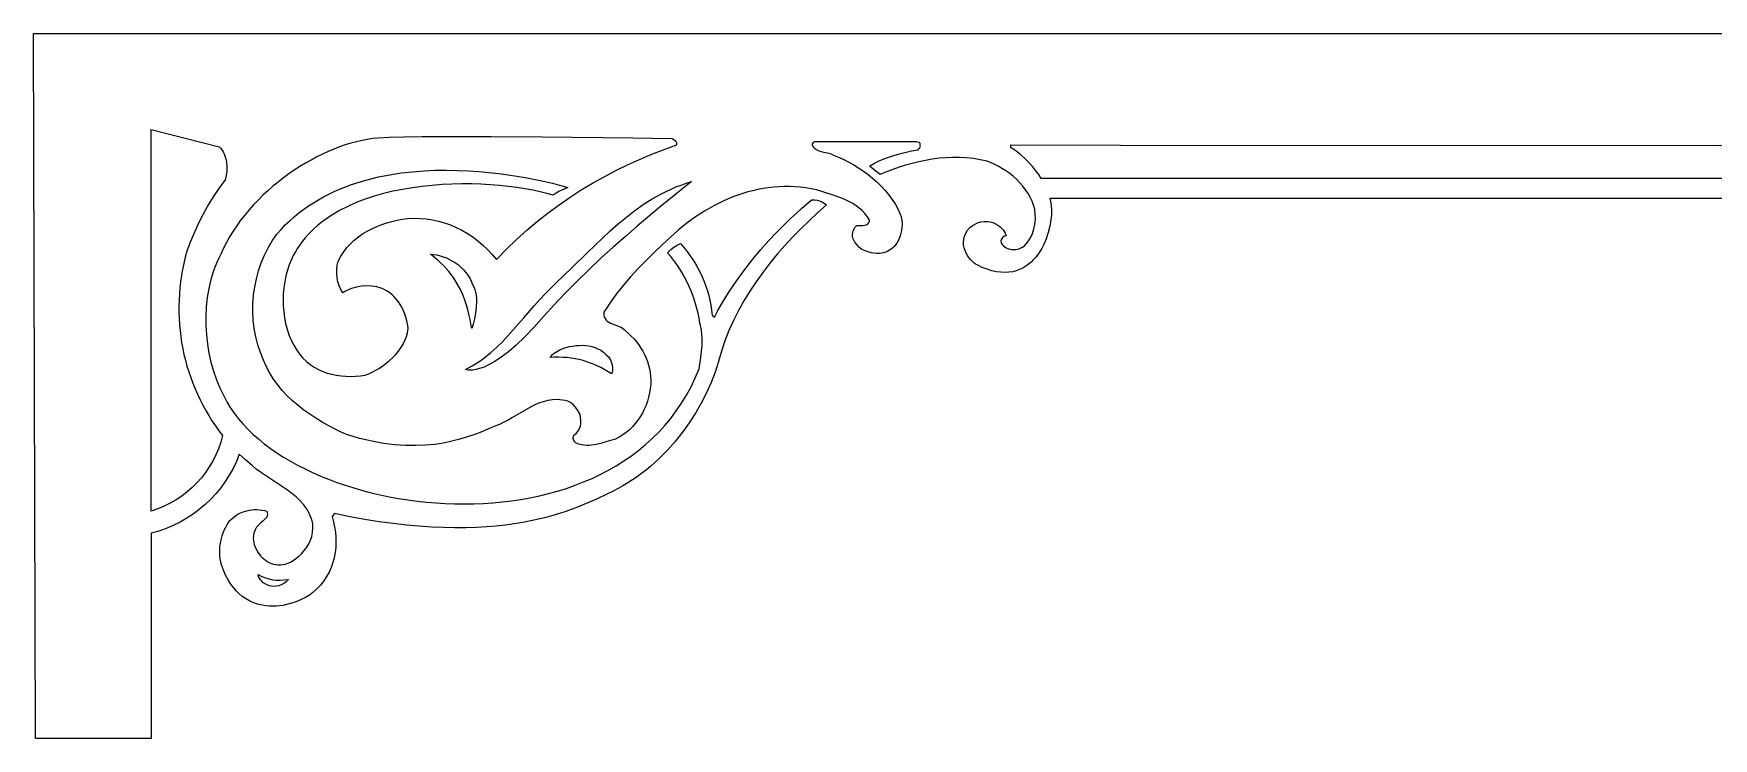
# Model space of a CAD drawing. Header units: millimetres. Extents: x -586 to -272, y 2105 to 2171.
# Drawn here: x -586.2 to -429, y 2104.7 to 2170.6 of the extents above; entities that cross this region are included whole.
import ezdxf

# ---------------------------------------------------------------- set-up
doc = ezdxf.new("R2010")
doc.units = ezdxf.units.MM
doc.header["$MEASUREMENT"] = 0

msp = doc.modelspace()

# ---------------------------------------------------------------- linework, layer by layer
for points in [[(-575.152527, 2123.859863), (-575.150696, 2104.650391), (-585.989929, 2104.65332), (-586.169006, 2170.640625), (-428.951904, 2170.640625), (-271.734528, 2170.640625)], [(-568.479309, 2133.007324), (-568.652893, 2132.383789), (-568.865356, 2131.777344), (-569.115295, 2131.189941), (-569.401306, 2130.622559), (-569.722107, 2130.077637), (-570.076233, 2129.555664), (-570.462402, 2129.058105), (-570.879211, 2128.586914), (-571.325256, 2128.143555), (-571.799255, 2127.729004), (-572.299744, 2127.345215), (-572.825378, 2126.993164), (-573.374817, 2126.674805), (-573.946716, 2126.391113), (-574.539612, 2126.144043), (-575.152222, 2125.934082), (-575.154541, 2161.650391), (-568.790894, 2160.049316), (-568.65332, 2159.896973), (-568.531982, 2159.733887), (-568.426392, 2159.561523), (-568.335938, 2159.381348), (-568.260132, 2159.193359), (-568.198364, 2158.999512), (-568.114807, 2158.597656), (-568.080811, 2158.183105), (-568.091919, 2157.764648), (-568.143799, 2157.350586), (-568.231934, 2156.94873), (-568.820435, 2156.149902), (-569.360596, 2155.350098), (-569.856812, 2154.543945), (-570.313232, 2153.727539), (-570.734009, 2152.896484), (-571.123474, 2152.044922), (-571.48584, 2151.168945), (-571.825317, 2150.26416), (-571.978271, 2149.697266), (-572.113525, 2149.128418), (-572.231262, 2148.558105), (-572.331543, 2147.98584), (-572.41449, 2147.413086), (-572.480164, 2146.839844), (-572.528748, 2146.266602), (-572.560242, 2145.693359), (-572.57489, 2145.120605), (-572.572693, 2144.548828), (-572.553711, 2143.978516), (-572.518188, 2143.410156), (-572.466125, 2142.84375), (-572.397705, 2142.279785), (-572.312927, 2141.719238), (-572.211975, 2141.161621), (-572.09491, 2140.607422), (-571.961914, 2140.057617), (-571.812988, 2139.512695), (-571.648315, 2138.972168), (-571.467957, 2138.437012), (-571.271973, 2137.907227), (-571.060608, 2137.383789), (-570.833801, 2136.866699), (-570.591797, 2136.356445), (-570.334595, 2135.853516), (-570.062378, 2135.35791), (-569.775208, 2134.870117), (-569.473206, 2134.391113), (-569.156433, 2133.92041), (-568.825012, 2133.458984), (-568.479126, 2133.007324)], [(-412.262939, 2155.192383), (-428.951904, 2155.191406), (-445.640625, 2155.192383), (-491.066925, 2155.196777), (-490.971619, 2154.780273), (-490.920898, 2154.462891), (-490.897125, 2154.19043), (-490.899353, 2153.719238), (-490.948608, 2153.189453), (-491.047241, 2152.618164), (-491.197449, 2152.021973), (-491.401611, 2151.416992), (-491.524628, 2151.116699), (-491.661987, 2150.820313), (-491.813965, 2150.530273), (-491.980896, 2150.248535), (-492.163025, 2149.977051), (-492.360626, 2149.718262), (-492.574005, 2149.474121), (-492.803467, 2149.246582), (-493.049286, 2149.037598), (-493.311737, 2148.849609), (-493.591125, 2148.68457), (-493.887726, 2148.544434), (-494.201843, 2148.431152), (-494.533752, 2148.347168), (-494.883728, 2148.294434), (-495.252075, 2148.274902), (-495.639069, 2148.291016), (-496.044983, 2148.344727), (-496.470154, 2148.4375), (-496.914856, 2148.572266), (-497.379333, 2148.750977), (-497.863922, 2148.975098), (-498.010712, 2149.063965), (-498.165436, 2149.180176), (-498.323364, 2149.320801), (-498.479828, 2149.483887), (-498.630066, 2149.668457), (-498.769348, 2149.87207), (-498.893005, 2150.092285), (-498.996277, 2150.327637), (-499.074463, 2150.576172), (-499.122803, 2150.835938), (-499.136658, 2151.10498), (-499.111237, 2151.380859), (-499.04187, 2151.662598), (-498.923798, 2151.947266), (-498.752319, 2152.233398), (-498.522705, 2152.519043), (-498.167999, 2152.746582), (-497.827911, 2152.908203), (-497.503418, 2153.009766), (-497.195404, 2153.058105), (-496.904846, 2153.058594), (-496.63269, 2153.018066), (-496.379883, 2152.942383), (-496.147308, 2152.838379), (-495.935974, 2152.711426), (-495.746765, 2152.567871), (-495.580627, 2152.414551), (-495.438538, 2152.257324), (-495.321381, 2152.102539), (-495.230164, 2151.956055), (-495.165741, 2151.824707), (-495.12912, 2151.713867), (-495.216095, 2151.703125), (-495.297211, 2151.67334), (-495.44101, 2151.570801), (-495.558594, 2151.433594), (-495.648132, 2151.291016), (-495.651489, 2151.192871), (-495.625549, 2151.088867), (-495.572449, 2150.982422), (-495.494385, 2150.876465), (-495.393616, 2150.773926), (-495.272278, 2150.678223), (-495.132568, 2150.592773), (-494.976746, 2150.52002), (-494.806946, 2150.463867), (-494.625366, 2150.426758), (-494.434265, 2150.412109), (-494.235809, 2150.42334), (-494.032166, 2150.463379), (-493.825592, 2150.535156), (-493.618225, 2150.642578), (-493.412323, 2150.787598), (-493.121979, 2151.14209), (-492.880066, 2151.523926), (-492.687103, 2151.929199), (-492.543579, 2152.354492), (-492.450012, 2152.796387), (-492.40686, 2153.252441), (-492.414673, 2153.717773), (-492.473938, 2154.19043), (-492.581482, 2154.578613), (-492.722687, 2154.95752), (-492.895233, 2155.325684), (-493.096771, 2155.682129), (-493.324951, 2156.026367), (-493.577454, 2156.356445), (-493.851929, 2156.671875), (-494.146057, 2156.97168), (-494.457458, 2157.254883), (-494.783844, 2157.52002), (-495.122864, 2157.766602), (-495.472168, 2157.993164), (-495.829468, 2158.19873), (-496.192322, 2158.382813), (-496.558502, 2158.543457), (-496.925629, 2158.680664), (-497.566956, 2158.82666), (-498.210205, 2158.935059), (-498.854492, 2159.006836), (-499.498962, 2159.043457), (-500.142761, 2159.047852), (-500.784943, 2159.020996), (-501.424683, 2158.965332), (-502.061066, 2158.881836), (-502.693237, 2158.773438), (-503.320343, 2158.641113), (-503.941467, 2158.486816), (-504.555725, 2158.3125), (-505.162292, 2158.120117), (-505.760223, 2157.911133), (-506.348694, 2157.687988), (-506.926819, 2157.452148), (-507.92511, 2158.237305), (-507.470215, 2158.499512), (-506.964661, 2158.742676), (-506.417877, 2158.96582), (-505.839233, 2159.168457), (-505.238098, 2159.350586), (-504.623871, 2159.51123), (-504.005859, 2159.650391), (-503.393524, 2159.76709), (-503.309082, 2159.859863), (-503.22641, 2159.959473), (-503.177399, 2160.07373), (-503.175476, 2160.13916), (-503.193909, 2160.210938), (-503.18103, 2160.254395), (-503.178162, 2160.299316), (-503.189484, 2160.350098), (-503.223816, 2160.401855), (-503.290039, 2160.446777), (-503.396912, 2160.479004), (-503.553314, 2160.492188), (-513.09552, 2160.492188), (-513.200317, 2160.433594), (-513.263916, 2160.364258), (-513.291992, 2160.288574), (-513.2901, 2160.208008), (-513.263916, 2160.126953), (-513.218994, 2160.047852), (-513.09552, 2159.908691), (-512.89801, 2159.772949), (-512.682983, 2159.675293), (-512.4552, 2159.604492), (-512.219727, 2159.548828), (-511.745178, 2159.441406), (-511.515991, 2159.367188), (-511.298706, 2159.26416), (-510.823334, 2159.064941), (-510.349152, 2158.845703), (-509.878326, 2158.605469), (-509.413086, 2158.345703), (-508.955505, 2158.065918), (-508.507813, 2157.766602), (-508.072174, 2157.447754), (-507.650726, 2157.109863), (-507.245667, 2156.75293), (-506.859131, 2156.37793), (-506.493286, 2155.983887), (-506.15033, 2155.572266), (-505.832367, 2155.14209), (-505.541626, 2154.694824), (-505.280273, 2154.229492), (-505.050415, 2153.747559), (-504.956665, 2153.476074), (-504.899139, 2153.163574), (-504.879181, 2152.820801), (-504.898132, 2152.458496), (-504.957336, 2152.086914), (-505.058075, 2151.716797), (-505.201721, 2151.358398), (-505.389587, 2151.022949), (-505.500488, 2150.867188), (-505.622986, 2150.720703), (-505.757172, 2150.585449), (-505.903259, 2150.462402), (-506.061401, 2150.353027), (-506.23175, 2150.258301), (-506.414459, 2150.180176), (-506.609741, 2150.119629), (-506.817749, 2150.077637), (-507.038605, 2150.056152), (-507.272522, 2150.056152), (-507.519653, 2150.078613), (-507.780151, 2150.125488), (-508.054199, 2150.198242), (-508.34198, 2150.297363), (-508.643616, 2150.424805), (-508.91861, 2150.657227), (-509.134399, 2150.881836), (-509.296722, 2151.097656), (-509.411255, 2151.304199), (-509.483765, 2151.5), (-509.519958, 2151.684082), (-509.525513, 2151.855957), (-509.506226, 2152.013672), (-509.467773, 2152.156738), (-509.415894, 2152.28418), (-509.294708, 2152.487305), (-509.188416, 2152.615234), (-509.142822, 2152.659668), (-508.77298, 2152.662598), (-508.582153, 2152.668945), (-508.399261, 2152.692871), (-508.233215, 2152.744141), (-508.092896, 2152.833008), (-508.035187, 2152.894531), (-507.987244, 2152.969238), (-507.950195, 2153.058594), (-507.92511, 2153.164063), (-508.132263, 2153.494629), (-508.363068, 2153.793945), (-508.615356, 2154.063477), (-508.887085, 2154.306641), (-509.176086, 2154.525391), (-509.480347, 2154.722168), (-509.797668, 2154.899414), (-510.125977, 2155.059082), (-510.463196, 2155.204102), (-510.80719, 2155.336426), (-511.507111, 2155.573242), (-512.895752, 2156.002441), (-513.407471, 2156.10498), (-513.916931, 2156.186523), (-514.42395, 2156.247559), (-514.928345, 2156.288086), (-515.429993, 2156.309082), (-515.928711, 2156.310547), (-516.424377, 2156.29248), (-516.916748, 2156.256348), (-517.405701, 2156.20166), (-517.891052, 2156.129395), (-518.372681, 2156.039551), (-518.850342, 2155.932617), (-519.323975, 2155.809082), (-519.793335, 2155.669434), (-520.258301, 2155.51416), (-520.718689, 2155.343262), (-521.174316, 2155.157227), (-521.625061, 2154.957031), (-522.511169, 2154.51416), (-523.375732, 2154.017578), (-524.217407, 2153.471191), (-525.03479, 2152.877441), (-525.826721, 2152.240234), (-526.591797, 2151.562988), (-527.328735, 2150.848145), (-528.080444, 2150.139648), (-528.831909, 2149.404785), (-529.573547, 2148.645508), (-530.295715, 2147.863281), (-530.988892, 2147.060547), (-531.643433, 2146.238281), (-532.249756, 2145.399902), (-532.53186, 2144.974609), (-532.79834, 2144.545898), (-532.791931, 2144.312988), (-532.752686, 2144.116699), (-532.684143, 2143.952637), (-532.590027, 2143.816895), (-532.473877, 2143.705078), (-532.339417, 2143.612305), (-532.190186, 2143.535156), (-532.029846, 2143.46875), (-531.690369, 2143.351563), (-531.349915, 2143.226074), (-531.188354, 2143.149902), (-531.037537, 2143.058594), (-530.90094, 2142.948242), (-530.782227, 2142.813965), (-530.495178, 2142.570801), (-530.225708, 2142.316895), (-529.973938, 2142.052734), (-529.740112, 2141.778809), (-529.524353, 2141.494629), (-529.326965, 2141.201172), (-529.148132, 2140.898438), (-528.988037, 2140.586426), (-528.846924, 2140.266113), (-528.724915, 2139.937012), (-528.622314, 2139.600098), (-528.539246, 2139.254883), (-528.475952, 2138.902344), (-528.432617, 2138.541992), (-528.409485, 2138.174805), (-528.406738, 2137.800781), (-528.448853, 2137.397949), (-528.514893, 2136.999023), (-528.604431, 2136.604492), (-528.717041, 2136.217285), (-528.852295, 2135.837891), (-529.009827, 2135.468262), (-529.189209, 2135.110352), (-529.390076, 2134.765625), (-529.612, 2134.435059), (-529.854553, 2134.121094), (-530.11731, 2133.824707), (-530.399902, 2133.547852), (-530.701965, 2133.291992), (-531.02301, 2133.058594), (-531.362671, 2132.849121), (-531.72052, 2132.666016), (-532.174744, 2132.541016), (-532.625427, 2132.402832), (-533.074707, 2132.270508), (-533.524658, 2132.160645), (-533.977417, 2132.091309), (-534.205444, 2132.077637), (-534.435059, 2132.080078), (-534.666382, 2132.102051), (-534.899719, 2132.145508), (-535.135376, 2132.211914), (-535.373535, 2132.303711), (-535.464111, 2132.370605), (-535.539917, 2132.448242), (-535.599304, 2132.535156), (-535.640625, 2132.628418), (-535.662354, 2132.727051), (-535.66272, 2132.827637), (-535.640198, 2132.929199), (-535.59314, 2133.028809), (-535.362, 2133.22998), (-535.188354, 2133.441406), (-535.066162, 2133.664551), (-534.989319, 2133.899414), (-534.951782, 2134.147949), (-534.94751, 2134.410156), (-534.970337, 2134.687988), (-535.014221, 2134.981934), (-535.220581, 2135.352539), (-535.343872, 2135.535645), (-535.481018, 2135.709473), (-535.63208, 2135.869629), (-535.797485, 2136.009766), (-535.977356, 2136.125488), (-536.171997, 2136.210449), (-536.420532, 2136.274902), (-536.664551, 2136.321777), (-536.904297, 2136.352539), (-537.140076, 2136.367676), (-537.600403, 2136.353516), (-538.047241, 2136.287109), (-538.482422, 2136.174805), (-538.907715, 2136.024414), (-539.324707, 2135.841309), (-539.735352, 2135.633789), (-540.544312, 2135.17041), (-541.348572, 2134.689453), (-541.753357, 2134.459473), (-542.162231, 2134.246094), (-542.576904, 2134.055176), (-542.999207, 2133.894531), (-543.592651, 2133.627441), (-544.213745, 2133.365234), (-544.864441, 2133.112793), (-545.54657, 2132.875977), (-546.262024, 2132.65918), (-547.012756, 2132.468262), (-547.800598, 2132.307617), (-548.627441, 2132.183105), (-549.495239, 2132.099121), (-550.405762, 2132.061523), (-551.360962, 2132.075195), (-552.362793, 2132.144531), (-553.412964, 2132.275879), (-554.51355, 2132.473633), (-555.083313, 2132.599121), (-555.666321, 2132.743164), (-556.262878, 2132.90625), (-556.87323, 2133.089355), (-557.440369, 2133.350098), (-558.015991, 2133.633301), (-558.595886, 2133.939453), (-559.175964, 2134.268555), (-559.752075, 2134.620605), (-560.320007, 2134.996094), (-560.875732, 2135.39502), (-561.414917, 2135.817383), (-561.933594, 2136.263672), (-562.42749, 2136.73291), (-562.892456, 2137.226563), (-563.324463, 2137.744141), (-563.719177, 2138.285645), (-564.072632, 2138.851074), (-564.380554, 2139.440918), (-564.638794, 2140.055664), (-564.94104, 2140.772949), (-565.189209, 2141.509766), (-565.384033, 2142.263184), (-565.526367, 2143.029297), (-565.616821, 2143.804199), (-565.65625, 2144.584961), (-565.645264, 2145.366699), (-565.584656, 2146.146484), (-565.475159, 2146.920898), (-565.317505, 2147.685547), (-565.112366, 2148.4375), (-564.860596, 2149.172852), (-564.562866, 2149.887695), (-564.219849, 2150.579102), (-563.832397, 2151.242188), (-563.401123, 2151.874512), (-563.013367, 2152.308105), (-562.613098, 2152.72168), (-562.200928, 2153.115234), (-561.777405, 2153.490234), (-561.343018, 2153.846191), (-560.898376, 2154.184082), (-560.44397, 2154.503418), (-559.980347, 2154.805664), (-559.508118, 2155.09082), (-559.027771, 2155.359375), (-558.539856, 2155.611328), (-558.044922, 2155.847656), (-557.543579, 2156.068359), (-557.036255, 2156.273926), (-556.52356, 2156.464844), (-556.005981, 2156.641602), (-554.958618, 2156.953613), (-553.898499, 2157.213379), (-552.829895, 2157.423828), (-551.757263, 2157.588379), (-550.684937, 2157.710449), (-549.61731, 2157.792969), (-548.558655, 2157.839355), (-547.513428, 2157.853027), (-546.485962, 2157.836914), (-545.480591, 2157.793945), (-544.50177, 2157.728027), (-543.553711, 2157.64209), (-542.64093, 2157.539551), (-541.7677, 2157.422852), (-540.938416, 2157.296387), (-540.15741, 2157.162598), (-538.757813, 2156.886719), (-537.60376, 2156.621094), (-536.730225, 2156.391602), (-536.171997, 2156.224121), (-536.674194, 2156.001465), (-537.001526, 2155.842285), (-537.253479, 2155.692871), (-537.529541, 2155.499023), (-538.126953, 2155.671387), (-538.771484, 2155.831543), (-539.459473, 2155.979492), (-540.187256, 2156.113281), (-540.951294, 2156.231934), (-541.747986, 2156.334473), (-542.573608, 2156.419434), (-543.424622, 2156.48584), (-544.297363, 2156.532227), (-545.188171, 2156.558105), (-546.093567, 2156.561523), (-547.009766, 2156.541992), (-547.933289, 2156.498047), (-548.860413, 2156.428711), (-549.787598, 2156.33252), (-550.711121, 2156.208008), (-551.627441, 2156.054688), (-552.532898, 2155.871582), (-553.42395, 2155.656738), (-554.296875, 2155.40918), (-555.148071, 2155.12793), (-555.973999, 2154.812012), (-556.770935, 2154.459961), (-557.535339, 2154.070801), (-558.26355, 2153.643555), (-558.951904, 2153.17627), (-559.280029, 2152.927734), (-559.596863, 2152.668457), (-559.901917, 2152.398926), (-560.194824, 2152.119141), (-560.474976, 2151.828125), (-560.742004, 2151.526367), (-560.995544, 2151.213379), (-561.234985, 2150.889648), (-561.459961, 2150.554199), (-561.670044, 2150.20752), (-561.864685, 2149.849121), (-562.043518, 2149.479004), (-562.242554, 2148.988281), (-562.412659, 2148.476563), (-562.553467, 2147.947754), (-562.664612, 2147.404297), (-562.745667, 2146.850586), (-562.796265, 2146.289063), (-562.81604, 2145.724121), (-562.804626, 2145.157715), (-562.761658, 2144.594238), (-562.686707, 2144.036621), (-562.579407, 2143.488281), (-562.439392, 2142.952148), (-562.266235, 2142.432617), (-562.059692, 2141.932129), (-561.819214, 2141.454102), (-561.544495, 2141.001953), (-561.264832, 2140.609863), (-560.958862, 2140.254883), (-560.628662, 2139.937012), (-560.27655, 2139.654785), (-559.904663, 2139.406738), (-559.515198, 2139.192383), (-559.110352, 2139.010254), (-558.692322, 2138.860352), (-558.263306, 2138.740234), (-557.8255, 2138.649414), (-557.381042, 2138.587402), (-556.93219, 2138.552734), (-556.481079, 2138.544434), (-556.029968, 2138.561035), (-555.580994, 2138.602051), (-555.136414, 2138.666504), (-554.807373, 2138.79541), (-554.473633, 2138.948242), (-554.138428, 2139.124023), (-553.804993, 2139.320801), (-553.476563, 2139.538574), (-553.156372, 2139.775391), (-552.847778, 2140.031738), (-552.553894, 2140.305176), (-552.278015, 2140.595703), (-552.023438, 2140.901855), (-551.793335, 2141.222656), (-551.590942, 2141.557617), (-551.419617, 2141.905273), (-551.282532, 2142.264648), (-551.182922, 2142.635254), (-551.124023, 2143.015625), (-551.158203, 2143.307617), (-551.208374, 2143.599609), (-551.274658, 2143.891113), (-551.357056, 2144.179688), (-551.45575, 2144.463379), (-551.570801, 2144.741211), (-551.702209, 2145.010742), (-551.85022, 2145.270996), (-552.014832, 2145.52002), (-552.196106, 2145.755859), (-552.394165, 2145.976563), (-552.609131, 2146.181152), (-552.841003, 2146.367676), (-553.089966, 2146.53418), (-553.356018, 2146.679199), (-553.639343, 2146.800781), (-554.057556, 2146.919922), (-554.509827, 2146.989746), (-554.983582, 2147.009766), (-555.466187, 2146.97998), (-555.945007, 2146.899902), (-556.407471, 2146.77002), (-556.628601, 2146.686035), (-556.840881, 2146.589355), (-557.042786, 2146.47998), (-557.232727, 2146.35791), (-557.429321, 2146.67627), (-557.584656, 2147.021973), (-557.698853, 2147.389648), (-557.77179, 2147.772949), (-557.803589, 2148.165039), (-557.794189, 2148.561035), (-557.743652, 2148.954102), (-557.651917, 2149.338379), (-557.416809, 2149.790527), (-557.147278, 2150.212402), (-556.845825, 2150.604004), (-556.515076, 2150.966309), (-556.157532, 2151.300293), (-555.775696, 2151.606445), (-555.372192, 2151.88623), (-554.949524, 2152.139648), (-554.510254, 2152.367676), (-554.056885, 2152.571289), (-553.592041, 2152.751465), (-553.118225, 2152.908691), (-552.637939, 2153.043457), (-552.153809, 2153.157715), (-551.668335, 2153.250977), (-551.184021, 2153.324707), (-550.596436, 2153.350586), (-550.01001, 2153.337891), (-549.426514, 2153.287109), (-548.847473, 2153.199219), (-548.274658, 2153.075195), (-547.709717, 2152.914551), (-547.154297, 2152.719238), (-546.610046, 2152.48877), (-546.078735, 2152.224609), (-545.56189, 2151.927246), (-545.061279, 2151.597168), (-544.578552, 2151.234863), (-544.115295, 2150.841309), (-543.67334, 2150.416992), (-543.254211, 2149.962402), (-542.859619, 2149.479004), (-541.917053, 2150.444824), (-540.960693, 2151.364746), (-539.990173, 2152.240234), (-539.005371, 2153.072754), (-538.005859, 2153.86377), (-536.991516, 2154.614258), (-535.961975, 2155.326172), (-534.917053, 2156.000488), (-533.856445, 2156.638184), (-532.779907, 2157.241699), (-531.687134, 2157.812012), (-530.577942, 2158.350098), (-529.452026, 2158.857422), (-528.309082, 2159.335938), (-527.148926, 2159.786621), (-525.971191, 2160.210938), (-525.953369, 2160.312012), (-525.969604, 2160.403809), (-526.012878, 2160.486328), (-526.076233, 2160.560547), (-526.235168, 2160.683594), (-526.390442, 2160.774414), (-530.090271, 2160.833496), (-538.550781, 2160.938965), (-543.329163, 2160.975098), (-547.813232, 2160.981934), (-549.790222, 2160.970215), (-551.508057, 2160.946289), (-552.904907, 2160.908691), (-553.918945, 2160.85498), (-554.412659, 2160.805176), (-554.915527, 2160.731934), (-555.426331, 2160.635254), (-555.944092, 2160.516113), (-556.467529, 2160.374512), (-556.995605, 2160.211426), (-557.527161, 2160.026855), (-558.061096, 2159.821777), (-558.596191, 2159.59668), (-559.13147, 2159.351563), (-559.66571, 2159.087402), (-560.197754, 2158.804688), (-560.726563, 2158.503418), (-561.250977, 2158.18457), (-561.769775, 2157.848633), (-562.281982, 2157.495605), (-562.786377, 2157.126465), (-563.28186, 2156.741699), (-563.767334, 2156.341797), (-564.241577, 2155.926758), (-564.703552, 2155.498047), (-565.1521, 2155.055176), (-565.586121, 2154.599121), (-566.004456, 2154.130371), (-566.405945, 2153.649414), (-566.78949, 2153.156738), (-567.153992, 2152.652832), (-567.498291, 2152.138184), (-567.821289, 2151.613281), (-568.121887, 2151.078613), (-568.398865, 2150.534668), (-568.651123, 2149.981934), (-568.838806, 2149.605957), (-569.012573, 2149.222168), (-569.172546, 2148.830566), (-569.318848, 2148.432617), (-569.570984, 2147.617676), (-569.769897, 2146.781738), (-569.916626, 2145.929688), (-570.012207, 2145.06543), (-570.057556, 2144.193359), (-570.053772, 2143.317383), (-570.001709, 2142.442871), (-569.902466, 2141.57373), (-569.757019, 2140.713867), (-569.566406, 2139.868164), (-569.331543, 2139.041016), (-569.053467, 2138.236328), (-568.733154, 2137.459473), (-568.371643, 2136.713379), (-568.086182, 2136.167969), (-567.764099, 2135.633789), (-567.406616, 2135.111328), (-567.014832, 2134.600586), (-566.589844, 2134.102539), (-566.132813, 2133.617188), (-565.644958, 2133.144531), (-565.127319, 2132.685547), (-564.581055, 2132.240234), (-564.007324, 2131.809082), (-563.407288, 2131.392578), (-562.782104, 2130.990723), (-562.132813, 2130.604004), (-561.460693, 2130.23291), (-560.766785, 2129.87793), (-560.052246, 2129.538574), (-559.318237, 2129.216309), (-558.565857, 2128.910645), (-557.796326, 2128.622559), (-557.010742, 2128.352051), (-556.210266, 2128.099609), (-555.395996, 2127.865234), (-554.569092, 2127.649414), (-553.730713, 2127.453125), (-552.881958, 2127.275879), (-552.023987, 2127.118652), (-551.15802, 2126.981445), (-550.285034, 2126.864746), (-549.406372, 2126.768555), (-548.52301, 2126.693848), (-547.636169, 2126.640137), (-546.746948, 2126.608887), (-545.856506, 2126.599609), (-544.966003, 2126.612793), (-544.076538, 2126.648926), (-543.189331, 2126.708496), (-542.30542, 2126.791504), (-541.426025, 2126.898926), (-540.552246, 2127.030273), (-539.685242, 2127.186035), (-538.826172, 2127.367188), (-537.976135, 2127.57373), (-537.136292, 2127.806152), (-536.307739, 2128.064453), (-535.491699, 2128.349121), (-534.689331, 2128.660645), (-533.901611, 2128.999512), (-533.129883, 2129.365234), (-532.375183, 2129.759277), (-531.638611, 2130.181641), (-530.921387, 2130.632324), (-530.22467, 2131.112305), (-529.5495, 2131.621094), (-528.897095, 2132.159668), (-528.268616, 2132.728027), (-527.6651, 2133.32666), (-527.08783, 2133.956055), (-526.537781, 2134.616699), (-526.016235, 2135.308594), (-525.524292, 2136.032227), (-525.063049, 2136.787598), (-524.633728, 2137.575684), (-524.237427, 2138.396484), (-523.875244, 2139.250488), (-523.714355, 2140.311035), (-523.649353, 2140.865723), (-523.605774, 2141.424805), (-523.592163, 2141.980469), (-523.616882, 2142.523438), (-523.688477, 2143.045898), (-523.744385, 2143.296875), (-523.815186, 2143.539063), (-523.890137, 2143.99707), (-523.97998, 2144.449219), (-524.0849, 2144.895508), (-524.204895, 2145.335938), (-524.339905, 2145.77002), (-524.490112, 2146.198242), (-524.655396, 2146.620117), (-524.835876, 2147.035645), (-525.031555, 2147.444824), (-525.242493, 2147.847168), (-525.468628, 2148.243652), (-525.710144, 2148.632813), (-525.966919, 2149.015625), (-526.239075, 2149.391602), (-526.526611, 2149.760742), (-526.829529, 2150.123047), (-526.686768, 2150.284668), (-526.541687, 2150.425293), (-526.243774, 2150.653809), (-525.934326, 2150.833984), (-525.611938, 2150.989258), (-525.304871, 2150.619629), (-525.012634, 2150.244141), (-524.735474, 2149.862305), (-524.473877, 2149.474121), (-524.227966, 2149.079102), (-523.99823, 2148.677246), (-523.784912, 2148.268555), (-523.588318, 2147.853027), (-523.408813, 2147.430664), (-523.246704, 2147.000488), (-523.102295, 2146.563477), (-522.975952, 2146.119141), (-522.867981, 2145.666992), (-522.778687, 2145.207031), (-522.708435, 2144.739258), (-522.657532, 2144.26416), (-522.437927, 2144.103027), (-522.117065, 2144.70459), (-521.783813, 2145.294434), (-521.439575, 2145.871582), (-521.085876, 2146.435547), (-520.355896, 2147.522949), (-519.605652, 2148.552734), (-518.846985, 2149.521484), (-518.091675, 2150.424805), (-517.351501, 2151.259766), (-516.638245, 2152.022461), (-515.963684, 2152.709473), (-515.339661, 2153.316895), (-514.777893, 2153.84082), (-514.290283, 2154.27832), (-513.584473, 2154.877441), (-513.316528, 2155.084961), (-513.080994, 2155.086426), (-512.843933, 2155.043457), (-512.615417, 2154.969238), (-512.405701, 2154.87793), (-512.08313, 2154.697754), (-511.95752, 2154.613281), (-512.7677, 2153.88916), (-513.564453, 2153.144531), (-514.344971, 2152.379883), (-515.106689, 2151.596191), (-515.846924, 2150.793457), (-516.562866, 2149.973145), (-517.251953, 2149.135254), (-517.911438, 2148.280762), (-518.538635, 2147.410156), (-519.130859, 2146.524414), (-519.685425, 2145.623535), (-520.199585, 2144.708496), (-520.670776, 2143.780273), (-521.096191, 2142.839355), (-521.473206, 2141.88623), (-521.799133, 2140.921387), (-522.061584, 2139.932129), (-522.38324, 2138.944336), (-522.762024, 2137.963379), (-523.195801, 2136.993164), (-523.682617, 2136.038086), (-524.220276, 2135.102539), (-524.806763, 2134.191406), (-525.440063, 2133.308105), (-526.11792, 2132.458008), (-526.83844, 2131.64502), (-527.599487, 2130.873535), (-527.994568, 2130.504395), (-528.398987, 2130.147949), (-528.8125, 2129.803711), (-529.234863, 2129.472656), (-529.665771, 2129.155273), (-530.105042, 2128.852539), (-530.552368, 2128.563965), (-531.007446, 2128.291016), (-531.470093, 2128.03418), (-531.940002, 2127.793457), (-533.408569, 2127.087402), (-534.284485, 2126.694336), (-535.265137, 2126.292969), (-536.358154, 2125.896484), (-536.949219, 2125.70459), (-537.57135, 2125.518555), (-538.225403, 2125.34082), (-538.912415, 2125.172363), (-539.633301, 2125.015137), (-540.389099, 2124.871094), (-541.180725, 2124.741699), (-542.009094, 2124.628418), (-542.875244, 2124.533691), (-543.780151, 2124.458008), (-544.724731, 2124.403809), (-545.709961, 2124.373047), (-546.736877, 2124.366699), (-547.806335, 2124.386719), (-548.919312, 2124.435059), (-550.076843, 2124.513184), (-551.279907, 2124.622559), (-552.529358, 2124.765137), (-553.826294, 2124.942383), (-555.17157, 2125.15625), (-556.566162, 2125.408203), (-558.011108, 2125.699707), (-558.230713, 2125.417969), (-558.096375, 2124.942383), (-557.992859, 2124.460938), (-557.920593, 2123.976074), (-557.880066, 2123.489258), (-557.871704, 2123.003418), (-557.895874, 2122.52002), (-557.953125, 2122.041504), (-558.043823, 2121.569824), (-558.168457, 2121.10791), (-558.327393, 2120.656738), (-558.521179, 2120.219238), (-558.750183, 2119.797363), (-559.014893, 2119.393555), (-559.315674, 2119.009766), (-559.653076, 2118.647949), (-560.027405, 2118.310547), (-560.334595, 2118.077148), (-560.720825, 2117.841309), (-561.175598, 2117.614258), (-561.688599, 2117.408691), (-562.249329, 2117.235352), (-562.847473, 2117.107422), (-563.157227, 2117.063477), (-563.472473, 2117.035645), (-563.79187, 2117.024902), (-564.114075, 2117.032715), (-564.437805, 2117.061035), (-564.761719, 2117.110352), (-565.084595, 2117.183105), (-565.40509, 2117.280762), (-565.721924, 2117.403809), (-566.033752, 2117.554688), (-566.339294, 2117.734863), (-566.637207, 2117.945313), (-566.92627, 2118.187988), (-567.2052, 2118.463867), (-567.472534, 2118.775391), (-567.727173, 2119.122559), (-567.967651, 2119.508301), (-568.192749, 2119.933594), (-568.401123, 2120.399414), (-568.591492, 2120.907715), (-568.651245, 2121.180664), (-568.695679, 2121.456055), (-568.724915, 2121.732422), (-568.739136, 2122.008789), (-568.723145, 2122.55957), (-568.648865, 2123.102539), (-568.517517, 2123.629883), (-568.430786, 2123.885742), (-568.330261, 2124.135742), (-568.216003, 2124.378418), (-568.088257, 2124.612793), (-567.947083, 2124.838867), (-567.792725, 2125.055664), (-567.622864, 2125.222168), (-567.442993, 2125.374023), (-567.254028, 2125.510742), (-567.056763, 2125.632813), (-566.85199, 2125.740234), (-566.640564, 2125.83252), (-566.423279, 2125.909668), (-566.200928, 2125.972168), (-565.974365, 2126.019043), (-565.744446, 2126.05127), (-565.511902, 2126.067871), (-565.277588, 2126.069336), (-565.042358, 2126.055176), (-564.807007, 2126.025879), (-564.572388, 2125.981445), (-564.339233, 2125.921387), (-564.296814, 2125.776855), (-564.286621, 2125.644043), (-564.304871, 2125.521484), (-564.347839, 2125.407227), (-564.411743, 2125.300293), (-564.492798, 2125.199219), (-564.691284, 2125.007813), (-564.913147, 2124.821289), (-565.128174, 2124.627441), (-565.223694, 2124.523926), (-565.306274, 2124.414063), (-565.372009, 2124.296387), (-565.417236, 2124.169434), (-565.491577, 2124.027344), (-565.546875, 2123.874512), (-565.583801, 2123.711914), (-565.602783, 2123.541992), (-565.604492, 2123.365234), (-565.589355, 2123.184082), (-565.558044, 2123), (-565.510986, 2122.813965), (-565.372009, 2122.443848), (-565.176941, 2122.085938), (-564.930054, 2121.753418), (-564.788574, 2121.600098), (-564.635864, 2121.45752), (-564.472351, 2121.327637), (-564.298645, 2121.211914), (-564.115356, 2121.111816), (-563.922913, 2121.02832), (-563.721985, 2120.963867), (-563.513062, 2120.919922), (-563.296692, 2120.897461), (-563.073425, 2120.898438), (-562.843811, 2120.924316), (-562.608398, 2120.976563), (-562.367798, 2121.057129), (-562.122498, 2121.166992), (-561.873047, 2121.308105), (-561.619995, 2121.482422), (-561.363892, 2121.69043), (-561.105347, 2121.93457), (-560.83313, 2122.249023), (-560.600159, 2122.562012), (-560.406494, 2122.879395), (-560.252075, 2123.208008), (-560.136963, 2123.553223), (-560.061157, 2123.921875), (-560.024597, 2124.319824), (-560.027405, 2124.75293), (-560.096252, 2125.013672), (-560.17865, 2125.263184), (-560.274048, 2125.501953), (-560.381714, 2125.730957), (-560.631287, 2126.161133), (-560.92218, 2126.557129), (-561.249023, 2126.923828), (-561.606689, 2127.264648), (-561.989746, 2127.584473), (-562.393127, 2127.887207), (-563.239441, 2128.45752), (-564.103516, 2129.009277), (-564.943359, 2129.575195), (-565.340942, 2129.874512), (-565.716736, 2130.189941), (-566.332642, 2130.719727), (-566.919128, 2131.27002), (-567.19165, 2130.590332), (-567.503418, 2129.933594), (-567.852844, 2129.300781), (-568.238586, 2128.692871), (-568.659058, 2128.111816), (-569.112854, 2127.558105), (-569.598328, 2127.03418), (-570.114136, 2126.541016), (-570.658752, 2126.07959), (-571.230652, 2125.651855), (-571.828369, 2125.258301), (-572.450439, 2124.901367), (-573.095276, 2124.581055), (-573.761536, 2124.299805), (-574.447571, 2124.059082), (-575.152039, 2123.858887)], [(-428.952026, 2157.075195), (-439.233521, 2157.072754), (-480.846527, 2157.062012), (-488.608704, 2157.066406), (-491.874634, 2157.083984), (-492.10083, 2157.439941), (-492.359283, 2157.802246), (-492.652222, 2158.169434), (-492.98175, 2158.538574), (-493.350098, 2158.907227), (-493.75946, 2159.273926), (-494.211975, 2159.635254), (-494.709808, 2159.989258), (-494.709808, 2160.210938), (-484.428528, 2160.195313), (-428.951904, 2160.162109), (-373.47522, 2160.195313)], [(-418.670013, 2157.072754), (-428.951904, 2157.075195)], [(-538.408203, 2144.18457), (-539.341248, 2143.133301), (-540.2052, 2142.236328), (-541.001343, 2141.481445), (-541.730835, 2140.856445), (-542.394897, 2140.350098), (-542.994812, 2139.950684), (-543.531799, 2139.64502), (-544.00708, 2139.422852), (-544.421814, 2139.270996), (-544.777283, 2139.177734), (-545.074707, 2139.131836), (-545.315308, 2139.121094), (-545.500366, 2139.133301), (-545.630981, 2139.156738), (-545.734009, 2139.189941), (-545.108154, 2139.523438), (-544.506653, 2139.903809), (-543.927063, 2140.326172), (-543.366821, 2140.785645), (-542.823425, 2141.276855), (-542.294495, 2141.794434), (-541.777466, 2142.333496), (-541.269836, 2142.88916), (-540.272949, 2144.028809), (-539.283997, 2145.171387), (-538.786255, 2145.731445), (-538.28302, 2146.277344), (-537.77179, 2146.803223), (-537.250122, 2147.304199), (-535.796265, 2148.699219), (-534.364624, 2150.11084), (-532.925781, 2151.500488), (-532.194458, 2152.174805), (-531.450256, 2152.830078), (-530.689575, 2153.460449), (-529.908752, 2154.061523), (-529.104004, 2154.628906), (-528.271729, 2155.157227), (-527.408264, 2155.64209), (-526.963684, 2155.866699), (-526.509888, 2156.078613), (-526.046509, 2156.277344), (-525.572998, 2156.462402), (-525.088928, 2156.632813), (-524.593811, 2156.788086), (-526.073792, 2155.611816), (-527.692505, 2154.287598), (-529.691589, 2152.602051), (-530.785522, 2151.653809), (-531.916748, 2150.651367), (-533.06604, 2149.607422), (-534.213989, 2148.533691), (-535.341431, 2147.442383), (-536.429077, 2146.345215), (-537.457703, 2145.254883), (-538.407898, 2144.183594)], [(-549.027893, 2149.982422), (-548.726929, 2149.961914), (-548.424133, 2149.916504), (-548.12146, 2149.847168), (-547.820801, 2149.754395), (-547.52417, 2149.639648), (-547.233398, 2149.50293), (-546.9505, 2149.346191), (-546.677368, 2149.169434), (-546.415955, 2148.974609), (-546.168091, 2148.761719), (-545.935852, 2148.531738), (-545.721069, 2148.286133), (-545.525696, 2148.025879), (-545.351685, 2147.750977), (-545.200928, 2147.463379), (-545.075439, 2147.163574), (-544.963928, 2146.92627), (-544.875122, 2146.676758), (-544.807617, 2146.416504), (-544.759705, 2146.147461), (-544.729919, 2145.872559), (-544.716736, 2145.592773), (-544.733765, 2145.029297), (-544.798584, 2144.473145), (-544.898682, 2143.941406), (-545.021667, 2143.449707), (-545.155212, 2143.015625), (-545.190857, 2143.120117), (-545.226624, 2143.30127), (-545.322144, 2143.864746), (-545.393677, 2144.23291), (-545.48877, 2144.650391), (-545.613281, 2145.109375), (-545.773193, 2145.603027), (-545.974304, 2146.125), (-546.222473, 2146.667969), (-546.52356, 2147.225098), (-546.883423, 2147.789551), (-547.307983, 2148.354492), (-547.546265, 2148.634766), (-547.802979, 2148.912598), (-548.078735, 2149.187012), (-548.374329, 2149.45752), (-548.690491, 2149.722656), (-549.027893, 2149.981934)], [(-532.169922, 2140.084961), (-532.050232, 2139.733398), (-532.011902, 2139.569336), (-531.989685, 2139.410645), (-531.985046, 2139.253906), (-531.999268, 2139.097656), (-532.033752, 2138.938965), (-532.089844, 2138.775879), (-532.393677, 2138.977539), (-532.706177, 2139.16748), (-533.027039, 2139.344238), (-533.355957, 2139.508301), (-533.692749, 2139.658691), (-534.037109, 2139.794922), (-534.388733, 2139.916992), (-534.747437, 2140.024414), (-535.112915, 2140.116699), (-535.484924, 2140.193848), (-535.863159, 2140.254395), (-536.247437, 2140.299316), (-536.637451, 2140.327148), (-537.032837, 2140.337402), (-537.433533, 2140.330566), (-537.839111, 2140.305664), (-537.734375, 2140.45166), (-537.603149, 2140.585938), (-537.450806, 2140.709961), (-537.282776, 2140.822754), (-536.921204, 2141.01709), (-536.561523, 2141.172363), (-535.997498, 2141.329102), (-535.705078, 2141.387207), (-535.408203, 2141.428711), (-535.108704, 2141.452637), (-534.808411, 2141.45752), (-534.509216, 2141.441406), (-534.212891, 2141.402832), (-533.921387, 2141.339844), (-533.636536, 2141.251465), (-533.360107, 2141.135254), (-533.093994, 2140.989746), (-532.840027, 2140.813965), (-532.600098, 2140.605469), (-532.376099, 2140.362793), (-532.169739, 2140.084961)], [(-565.137939, 2119.982422), (-564.803406, 2119.816895), (-564.470886, 2119.683105), (-564.136963, 2119.581543), (-563.798035, 2119.51123), (-563.450745, 2119.47168), (-563.091431, 2119.463379), (-562.716736, 2119.485352), (-562.32312, 2119.538086), (-562.535767, 2119.321289), (-562.757751, 2119.151367), (-562.985901, 2119.025391), (-563.217285, 2118.94043), (-563.448792, 2118.892578), (-563.67749, 2118.879883), (-563.900208, 2118.898438), (-564.114014, 2118.945801), (-564.315857, 2119.018555), (-564.502625, 2119.113281), (-564.671326, 2119.228027), (-564.81897, 2119.358398), (-564.942505, 2119.501953), (-565.038818, 2119.655762), (-565.104919, 2119.816895), (-565.137817, 2119.981934)]]:
    msp.add_lwpolyline(points)

doc.saveas('drawing.dxf')
